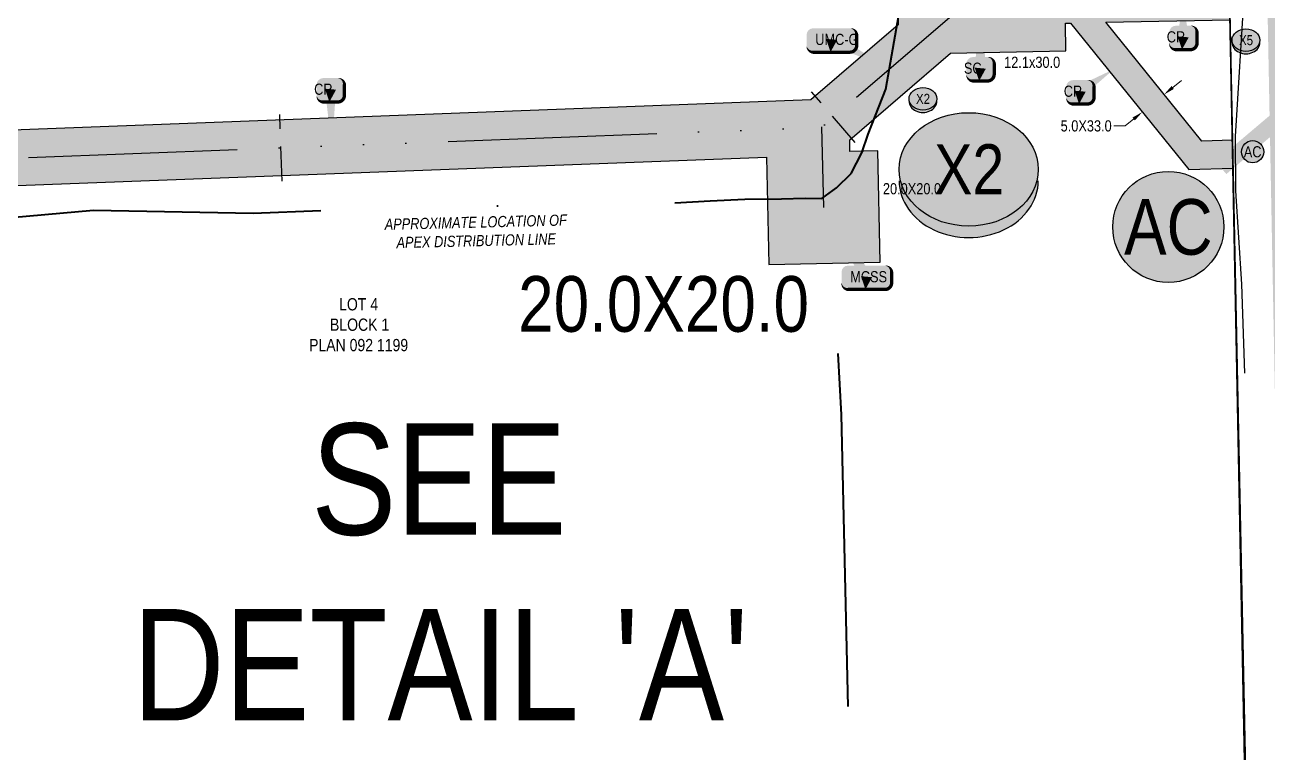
# Model space of a CAD drawing. Extents: x 88833 to 97610, y 5963373 to 5974710.
# Drawn here: x 90419.7 to 90643, y 5969584.3 to 5969715.2 of the extents above; entities that cross this region are included whole.
import ezdxf
from ezdxf.enums import TextEntityAlignment as Align

# ---------------------------------------------------------------- set-up
doc = ezdxf.new("R2010")
doc.units = 0
doc.header["$LTSCALE"] = 5
doc.header["$PDSIZE"] = 5
for name, pattern in [('COOP2', [10, 5, -1, 0, -1, 0, -1, 0, -1, 0, -1]), ('DASHDOT', [25.4, 12.7, -6.35, 0, -6.35]), ('foc-TIELINE', [1.875, 1.25, -0.625])]:
    doc.linetypes.add(name, pattern=pattern)
doc.layers.get('Defpoints').update_dxf_attribs({"color": 9})
for name, color, linetype, lineweight in [('AS-RECON EXISTING', 151, 'DASHDOT', 40), ('P-APEX RECON-TWS-T', 104, 'Continuous', 9), ('P-APEX RECON-TWS-T-1000', 104, 'Continuous', 9)]:
    doc.layers.add(name, color=color, linetype=linetype, lineweight=lineweight)
doc.layers.add('AS-RECON EXISTING-T-1000', color=7, linetype='Continuous', true_color=0x7abdff)
for name, color, linetype in [('AS-ROADS', 254, 'Continuous'), ('AS-TELEPHONE', 224, 'foc-TEL'), ('CG-NOTES', 7, 'Continuous'), ('CG-NOTES-1000', 7, 'Continuous'), ('DETAIL-T', 7, 'Continuous'), ('L-SEC', 7, 'Continuous'), ('L-TITLEDB', 4, 'Continuous'), ('L-TITLEDB-T-1000', 4, 'Continuous'), ('P-APEX RECON PAY ITEMS-1000', 240, 'Continuous'), ('P-APEX RECON-10m BUFFER', 51, 'COOP2'), ('P-APEX RECON-URBAN', 30, 'COOP2'), ('P-APEX RECON-WORK AREA', 104, 'Continuous'), ('P-BUFFER-PURPLE', 187, 'foc-TIELINE'), ('P-CROSSINGS', 250, 'Continuous'), ('P-CROSSINGS-1000', 250, 'Continuous')]:
    doc.layers.add(name, color=color, linetype=linetype)
doc.styles.add('1.8', font='ARIALN.TTF', dxfattribs={"height": 2})
doc.styles.add('100L', font='ARIALN.TTF', dxfattribs={"height": 10})
doc.styles.add('175L', font='ARIALN.TTF', dxfattribs={"height": 2})
doc.styles.add('80', font='ARIALN.TTF', dxfattribs={"height": 10})
doc.styles.add('Crossing', font='ARIALN.TTF', dxfattribs={"height": 10})
doc.styles.add('foc-LtypeFont', font='ARIALN.TTF', dxfattribs={"height": 7.35})
doc.linetypes.add('foc-TEL', pattern='A,2,-1,["T",foc-LtypeFont,S=0.2,R=0,X=-0.425,Y=-0.75],-1.24,8', length=12.24)
doc.dimstyles.new('Compass 1 000', dxfattribs={"dimtxt": 1.8, "dimasz": 2, "dimexe": 0.2, "dimexo": 0.0625, "dimgap": 0.5, "dimtad": 0, "dimtih": 1, "dimtoh": 1, "dimzin": 0, "dimdsep": 46, "dimtxsty": '1.8', "dimcen": 0.1, "dimse1": 1, "dimse2": 1, "dimclrd": 256, "dimclrt": 256, "dimaunit": 1, "dimadec": 4, "dimazin": 0, "dimtfac": 0.06, "dimtofl": 0, "dimtmove": 0, "dimatfit": 0, "dimfxl": 0.2, "dimtolj": 1, "dimtzin": 0, "dimlwd": -1, "dimarcsym": 0})

# ---------------------------------------------------------------- blocks, each defined once
blk = doc.blocks.new('*U571')
at = {"true_color": 0xffffa8}
h = blk.add_hatch(color=51, dxfattribs=at)
edge = h.paths.add_edge_path()
edge.add_line((-16.5, -11.5), (16.5, -11.5))
edge.add_arc((16.5, -5.5), 6, 270, 360)
edge.add_line((22.5, -5.5), (22.5, 4))
edge.add_arc((16.5, 4), 6, 0, 90)
edge.add_line((16.5, 10), (-16.5, 10))
edge.add_arc((-16.5, 4), 6, 90, 180)
edge.add_line((-22.5, 4), (-22.5, -5.5))
edge.add_arc((-16.5, -5.5), 6, 180, 270)
at = {"color": 240, "flags": 128}
for points in [[(-38.8, 62.1, 0, 10, 0), (0, 0, 5, 5, 0)], [(-1, -11.4, 0, 10, 0), (0, 0, 5, 5, 0)]]:
    blk.add_lwpolyline(points, format="xyseb", dxfattribs=at)
blk.add_lwpolyline([(-16.5, -11.5, 3, 3, 0), (16.5, -11.5, 3, 3, 0.414214), (22.5, -5.5, 3, 3, 0), (22.5, 4, 3, 0, 0.414214), (16.5, 10, 0, 0, 0), (-16.5, 10, 0, 0, 0.414214), (-22.5, 4, 0, 0, 0), (-22.5, -5.5, 0, 3, 0.414214)], format="xyseb", close=True, dxfattribs=at)
at = {"color": 4, "style": '80'}
blk.add_attdef('OTHER_001', (-14.7, -5), '', height=10, dxfattribs=at)
blk = doc.blocks.new('*D577')
at = {"layer": 'Defpoints', "color": 0, "transparency": 16777216}
for p in [(90624.47, 5969702.47), (90620.39, 5969699.56), (90620.58, 5969699.33)]:
    blk.add_point(p, dxfattribs=at)
at = {"layer": 'P-APEX RECON-TWS-T-1000', "transparency": 16777216}
for p, q in [((90625.83, 5969703.96), (90627.39, 5969705.21)), ((90617.28, 5969697.05), (90615.28, 5969697.05)), ((90618.83, 5969698.31), (90617.28, 5969697.05))]:
    blk.add_line(p, q, dxfattribs=at)
for points in [[(90625.62, 5969704.22), (90626.04, 5969703.7), (90624.28, 5969702.7)], [(90618.62, 5969698.56), (90619.04, 5969698.05), (90620.39, 5969699.56)]]:
    blk.add_solid(points, dxfattribs=at)
at = {"layer": 'P-APEX RECON-TWS-T-1000', "transparency": 16777216, "insert": (90610.29, 5969697.05), "char_height": 2, "attachment_point": 5, "style": '1.8'}
blk.add_mtext('\\A1;5.0X33.0', dxfattribs=at)
blk = doc.blocks.new('Access_Point')
h = blk.add_hatch(color=255)
h.dxf.hatch_style = 1
edge = h.paths.add_edge_path()
edge.add_arc((0, 0), 9.99, 0, 360)
at = {"color": 170}
blk.add_circle((0, 0), 9.99, dxfattribs=at)
at = {"color": 170, "style": '175L'}
blk.add_text('AC', height=10, dxfattribs=at).set_placement((0, 0), align=Align.MIDDLE_CENTER)
blk = doc.blocks.new('*U589')
at = {"true_color": 0xffffa8}
h = blk.add_hatch(color=51, dxfattribs=at)
edge = h.paths.add_edge_path()
edge.add_line((-6.5, -11.5), (6.5, -11.5))
edge.add_arc((6.5, -5.5), 6, 270, 360)
edge.add_line((12.5, -5.5), (12.5, 4))
edge.add_arc((6.5, 4), 6, 0, 90)
edge.add_line((6.5, 10), (-6.5, 10))
edge.add_arc((-6.5, 4), 6, 90, 180)
edge.add_line((-12.5, 4), (-12.5, -5.5))
edge.add_arc((-6.5, -5.5), 6, 180, 270)
at = {"color": 240, "flags": 128}
for points in [[(0.9, 63.9, 0, 10, 0), (0, 0, 5, 5, 0)], [(-1, -11.4, 0, 10, 0), (0, 0, 5, 5, 0)]]:
    blk.add_lwpolyline(points, format="xyseb", dxfattribs=at)
blk.add_lwpolyline([(-6.5, -11.5, 3, 3, 0), (6.5, -11.5, 3, 3, 0.414214), (12.5, -5.5, 3, 3, 0), (12.5, 4, 3, 0, 0.414214), (6.5, 10, 0, 0, 0), (-6.5, 10, 0, 0, 0.414214), (-12.5, 4, 0, 0, 0), (-12.5, -5.5, 0, 3, 0.414214)], format="xyseb", close=True, dxfattribs=at)
at = {"color": 4, "style": '80'}
blk.add_attdef('OTHER_001', (-14.7, -5), '', height=10, dxfattribs=at)
blk = doc.blocks.new('*U591')
at = {"true_color": 0xffffa8}
h = blk.add_hatch(color=51, dxfattribs=at)
edge = h.paths.add_edge_path()
edge.add_line((-16.5, -11.5), (16.5, -11.5))
edge.add_arc((16.5, -5.5), 6, 270, 360)
edge.add_line((22.5, -5.5), (22.5, 4))
edge.add_arc((16.5, 4), 6, 0, 90)
edge.add_line((16.5, 10), (-16.5, 10))
edge.add_arc((-16.5, 4), 6, 90, 180)
edge.add_line((-22.5, 4), (-22.5, -5.5))
edge.add_arc((-16.5, -5.5), 6, 180, 270)
at = {"color": 240, "flags": 128}
blk.add_lwpolyline([(-16.5, -11.5, 3, 3, 0), (16.5, -11.5, 3, 3, 0.414214), (22.5, -5.5, 3, 3, 0), (22.5, 4, 3, 0, 0.414214), (16.5, 10, 0, 0, 0), (-16.5, 10, 0, 0, 0.414214), (-22.5, 4, 0, 0, 0), (-22.5, -5.5, 0, 3, 0.414214)], format="xyseb", close=True, dxfattribs=at)
for points in [[(-1, -11.4, 0, 10, 0), (0, 0, 5, 5, 0)], [(50.8, -25.7, 0, 10, 0), (0, 0, 5, 5, 0)]]:
    blk.add_lwpolyline(points, format="xyseb", dxfattribs=at)
at = {"color": 4, "style": '80'}
blk.add_attdef('OTHER_001', (-14.7, -5), '', height=10, dxfattribs=at)
blk = doc.blocks.new('*U592')
at = {"true_color": 0xffffa8}
h = blk.add_hatch(color=51, dxfattribs=at)
edge = h.paths.add_edge_path()
edge.add_line((-6.5, -11.5), (6.5, -11.5))
edge.add_arc((6.5, -5.5), 6, 270, 360)
edge.add_line((12.5, -5.5), (12.5, 4))
edge.add_arc((6.5, 4), 6, 0, 90)
edge.add_line((6.5, 10), (-6.5, 10))
edge.add_arc((-6.5, 4), 6, 90, 180)
edge.add_line((-12.5, 4), (-12.5, -5.5))
edge.add_arc((-6.5, -5.5), 6, 180, 270)
at = {"color": 240, "flags": 128}
blk.add_lwpolyline([(-6.5, -11.5, 3, 3, 0), (6.5, -11.5, 3, 3, 0.414214), (12.5, -5.5, 3, 3, 0), (12.5, 4, 3, 0, 0.414214), (6.5, 10, 0, 0, 0), (-6.5, 10, 0, 0, 0.414214), (-12.5, 4, 0, 0, 0), (-12.5, -5.5, 0, 3, 0.414214)], format="xyseb", close=True, dxfattribs=at)
for points in [[(-1, -11.4, 0, 10, 0), (0, 0, 5, 5, 0)], [(1.2, -52.6, 0, 10, 0), (0, 0, 5, 5, 0)]]:
    blk.add_lwpolyline(points, format="xyseb", dxfattribs=at)
at = {"color": 4, "style": '80'}
blk.add_attdef('OTHER_001', (-14.7, -5), '', height=10, dxfattribs=at)
blk = doc.blocks.new('*U594')
at = {"true_color": 0xffffa8}
h = blk.add_hatch(color=51, dxfattribs=at)
edge = h.paths.add_edge_path()
edge.add_line((-6.5, -11.5), (6.5, -11.5))
edge.add_arc((6.5, -5.5), 6, 270, 360)
edge.add_line((12.5, -5.5), (12.5, 4))
edge.add_arc((6.5, 4), 6, 0, 90)
edge.add_line((6.5, 10), (-6.5, 10))
edge.add_arc((-6.5, 4), 6, 90, 180)
edge.add_line((-12.5, 4), (-12.5, -5.5))
edge.add_arc((-6.5, -5.5), 6, 180, 270)
at = {"color": 240, "flags": 128}
for points in [[(30.3, 19.8, 0, 10, 0), (0, 0, 5, 5, 0)], [(-1, -11.4, 0, 10, 0), (0, 0, 5, 5, 0)]]:
    blk.add_lwpolyline(points, format="xyseb", dxfattribs=at)
blk.add_lwpolyline([(-6.5, -11.5, 3, 3, 0), (6.5, -11.5, 3, 3, 0.414214), (12.5, -5.5, 3, 3, 0), (12.5, 4, 3, 0, 0.414214), (6.5, 10, 0, 0, 0), (-6.5, 10, 0, 0, 0.414214), (-12.5, 4, 0, 0, 0), (-12.5, -5.5, 0, 3, 0.414214)], format="xyseb", close=True, dxfattribs=at)
at = {"color": 4, "style": '80'}
blk.add_attdef('OTHER_001', (-14.7, -5), '', height=10, dxfattribs=at)
blk = doc.blocks.new('xing2')
h = blk.add_hatch(color=50)
h.dxf.hatch_style = 1
edge = h.paths.add_edge_path()
edge.add_ellipse((0, 0), major_axis=(-12.5, 0), ratio=0.816297, start_angle=0, end_angle=360)
h = blk.add_hatch(color=250)
h.dxf.hatch_style = 1
edge = h.paths.add_edge_path()
edge.add_ellipse((0, -2.05), major_axis=(-12.5, 0), ratio=0.816297, start_angle=0, end_angle=180)
edge.add_line((12.5, -2.05), (12.5, 0))
edge.add_ellipse((0, 0), major_axis=(-12.5, 0), ratio=0.816297, start_angle=0, end_angle=180, ccw=False)
edge.add_line((-12.5, 0), (-12.5, -2.05))
at = {"color": 250}
blk.add_ellipse((0, 0), major_axis=(-12.5, 0), ratio=0.816297, dxfattribs=at)
blk.add_ellipse((0, -2.05), major_axis=(-12.5, 0), ratio=0.816297, start_param=0, end_param=3.141593, dxfattribs=at)
at = {"color": 250, "style": 'Crossing'}
blk.add_attdef('CROSSING', text='', height=9, dxfattribs=at).set_placement((0.09, 0.02), align=Align.MIDDLE_CENTER)
at = {"color": 250, "style": 'Crossing', "flags": 1}
for tag, p in [('OWNER', (0.09, -12.49)), ('DESCRIPTION', (0.09, -25.77)), ('LOCATION', (0.09, -39.3)), ('DWG_REF', (0.09, -52.84))]:
    blk.add_attdef(tag, text='', height=9, dxfattribs=at).set_placement(p, align=Align.MIDDLE_CENTER)
blk = doc.blocks.new('*U1153')
at = {"true_color": 0xffffa8}
h = blk.add_hatch(color=51, dxfattribs=at)
edge = h.paths.add_edge_path()
edge.add_line((-6.5, -11.5), (6.5, -11.5))
edge.add_arc((6.5, -5.5), 6, 270, 360)
edge.add_line((12.5, -5.5), (12.5, 4))
edge.add_arc((6.5, 4), 6, 0, 90)
edge.add_line((6.5, 10), (-6.5, 10))
edge.add_arc((-6.5, 4), 6, 90, 180)
edge.add_line((-12.5, 4), (-12.5, -5.5))
edge.add_arc((-6.5, -5.5), 6, 180, 270)
at = {"color": 240, "flags": 128}
for points in [[(-0.1, 32.8, 0, 10, 0), (0, 0, 5, 5, 0)], [(-1, -11.4, 0, 10, 0), (0, 0, 5, 5, 0)]]:
    blk.add_lwpolyline(points, format="xyseb", dxfattribs=at)
blk.add_lwpolyline([(-6.5, -11.5, 3, 3, 0), (6.5, -11.5, 3, 3, 0.414214), (12.5, -5.5, 3, 3, 0), (12.5, 4, 3, 0, 0.414214), (6.5, 10, 0, 0, 0), (-6.5, 10, 0, 0, 0.414214), (-12.5, 4, 0, 0, 0), (-12.5, -5.5, 0, 3, 0.414214)], format="xyseb", close=True, dxfattribs=at)
at = {"color": 4, "style": '80'}
blk.add_attdef('OTHER_001', (-14.7, -5), '', height=10, dxfattribs=at)

msp = doc.modelspace()

# ---------------------------------------------------------------- hatches: boundary and pattern name
at = {"layer": 'P-APEX RECON-10m BUFFER', "transparency": 33554687}
h = msp.add_hatch(color=256, dxfattribs=at)
h.dxf.hatch_style = 1
h.paths.add_polyline_path([(90636.118, 5969716.143), (90635.973, 5969723.181), (90576.416, 5969722.032), (90576.556, 5969715.251), (90560.841, 5969701.74), (90357.493, 5969694.02), (90234.532, 5969682.71), (90234.726, 5969672.694), (90358.141, 5969684.046), (90552.899, 5969691.439), (90553.313, 5969672.166), (90573.308, 5969672.596), (90572.879, 5969692.591), (90567.876, 5969692.484), (90567.831, 5969694.572), (90585.903, 5969710.109), (90606.66, 5969710.538), (90606.557, 5969715.532), (90607.482, 5969715.551), (90628.72, 5969689.241), (90636.667, 5969689.487), (90636.564, 5969694.482), (90631.048, 5969694.312), (90613.797, 5969715.682)])

# ---------------------------------------------------------------- linework, layer by layer
at = {"layer": 'AS-RECON EXISTING', "flags": 128}
for points in [[(90028.876, 5969657.164), (90028.944, 5969657.163), (90032.716, 5969657.513), (90038.728, 5969657.753), (90059.524, 5969658.865), (90075.527, 5969660.024), (90091.111, 5969661.041), (90107.484, 5969661.841), (90124.011, 5969662.84), (90162.413, 5969665.391), (90197.288, 5969667.505), (90235.029, 5969669.842), (90257.037, 5969670.604), (90302.5, 5969672.116), (90328.188, 5969674.735), (90348.721, 5969675.656), (90379.154, 5969678.078), (90403.892, 5969679.392), (90432.023, 5969681.905), (90460.695, 5969681.391), (90478.526, 5969682.058), (90501.7, 5969682.676), (90528.249, 5969682.76), (90542.781, 5969683.597), (90548.968, 5969683.871), (90555.604, 5969683.95), (90559.855, 5969684.064), (90562.819, 5969684.03), (90565.447, 5969685.95), (90568.115, 5969688.533), (90570.027, 5969692.191), (90571.122, 5969695.553), (90574.295, 5969703.686), (90576.644, 5969717.016), (90576.197, 5969736.278), (90576.239, 5969765.544), (90575.583, 5969775.6), (90574.311, 5969786.53), (90571.981, 5969788.851), (90565.734, 5969789.577), (90555.123, 5969792.189), (90547.424, 5969795.401), (90543.755, 5969796.97), (90537.448, 5969799.708), (90532.703, 5969801.723), (90532.742, 5969801.69), (90525.203, 5969803.21), (90521.896, 5969803.541)], [(90573.138, 5968957.258), (90572.018, 5968992.399), (90571.755, 5969023.309), (90571.079, 5969072.667), (90571.05, 5969150.139), (90570.535, 5969223.996), (90569.82, 5969297.082), (90568.428, 5969383.674), (90568.227, 5969478.374), (90567.847, 5969579.653), (90566.351, 5969645.148), (90565.618, 5969658.123), (90563.331, 5969681.602), (90562.819, 5969684.03)]]:
    msp.add_lwpolyline(points, dxfattribs=at)
at = {"layer": 'AS-ROADS', "flags": 128}
for points, const_width in [([(90625.962, 5970779.087), (90660.953, 5968959.099)], 7), ([(90634.495, 5969689.546), (90646.711, 5969699.889)], 2.998)]:
    msp.add_lwpolyline(points, dxfattribs=dict(at, const_width=const_width))
at = {"layer": 'AS-TELEPHONE', "flags": 128}
msp.add_lwpolyline([(90639.648, 5969783.412), (90640.386, 5969757.417), (90638.958, 5969734.792), (90638.658, 5969721.312), (90637.071, 5969695.151), (90637.127, 5969685.365), (90638.176, 5969668.627), (90638.746, 5969652.643)], dxfattribs=at)
at = {"layer": 'L-SEC', "flags": 128}
msp.add_lwpolyline([(90633.16, 5969859.897), (90649.709, 5969055.684)], dxfattribs=at)
at = {"layer": 'L-TITLEDB', "flags": 128}
msp.add_lwpolyline([(90231.251, 5969852.026), (90246.831, 5969048.137), (90524.412, 5969053.337), (90649.709, 5969055.684), (90641.162, 5969457.919), (90635.973, 5969723.181), (90443.845, 5969719.475), (90441.224, 5969856.138)], close=True, dxfattribs=at)
at = {"layer": 'P-APEX RECON-URBAN', "ltscale": 1.5, "flags": 128}
for points in [[(89862.314, 5969420.078), (89867.21, 5969428.525), (89870.142, 5969432.838), (89871.234, 5969440.262), (89870.986, 5969451.312), (89869.214, 5969465.882), (89874.382, 5969505.038), (89878.807, 5969544.864), (89884.151, 5969585.191), (89892.206, 5969617.101), (89902.642, 5969647.039), (89920.512, 5969655.252), (90029.926, 5969662.38), (90138.481, 5969668.858), (90357.817, 5969689.033), (90562.775, 5969696.814), (90589.96, 5969720.186), (90720.273, 5969722.879), (90776.006, 5969735.867), (91186.503, 5969696.002), (91462.207, 5969691.78), (92125.726, 5969704.862), (92128.773, 5969486.17), (92217.364, 5969300.618), (92221.268, 5969073.304), (93093.277, 5969087.636), (93106.741, 5968355.069), (93124.698, 5968305.644), (93129.217, 5968093.237), (93161.833, 5968029.817), (93132.245, 5967948.401), (93140.258, 5967559.937), (93144.056, 5967553.379), (93150.54, 5967550.023), (93471.989, 5967554.975), (93537.11, 5967530.142), (93807.323, 5967535.904), (93870.968, 5967527.576), (94192.337, 5967535.661), (94197.923, 5967257.788), (94078.168, 5967114.695), (94085.554, 5966738.872), (94086.156, 5966675.15), (93941.517, 5966671.159), (93944.01, 5966553.478), (93958.044, 5965888.32), (93972.598, 5965166.717), (93975.555, 5965146.731), (93977.138, 5965068.998), (93975.008, 5965048.86), (93989.037, 5964391.951), (94052.05, 5964393.271), (94345.155, 5964399.496), (94346.843, 5964325.417), (94351.149, 5964301.36), (94401.947, 5964302.5), (94446.672, 5964297.431), (95465.604, 5964319.323)], [(90562.784, 5969696.881), (90563.096, 5969682.379)]]:
    msp.add_lwpolyline(points, dxfattribs=at)
at = {"layer": 'P-APEX RECON-WORK AREA', "flags": 128}
msp.add_lwpolyline([(90636.118, 5969716.143), (90635.973, 5969723.181), (90576.416, 5969722.032), (90576.556, 5969715.251), (90560.841, 5969701.74), (90357.493, 5969694.02), (90234.532, 5969682.71), (90234.726, 5969672.694), (90358.141, 5969684.046), (90552.899, 5969691.439), (90553.313, 5969672.166), (90573.308, 5969672.596), (90572.879, 5969692.591), (90567.876, 5969692.484), (90567.831, 5969694.572), (90585.903, 5969710.109), (90606.66, 5969710.538), (90606.557, 5969715.532), (90607.482, 5969715.551), (90628.72, 5969689.241), (90636.667, 5969689.487), (90636.564, 5969694.482), (90631.048, 5969694.312), (90613.797, 5969715.682)], close=True, dxfattribs=at)
at = {"layer": 'P-BUFFER-PURPLE'}
for p, q in [((90568.792, 5969694.081), (90560.975, 5969703.173)), ((90465.933, 5969687.138), (90465.478, 5969699.12))]:
    msp.add_line(p, q, dxfattribs=at)

# ---------------------------------------------------------------- block references
at = {"layer": 'CG-NOTES', "xscale": 0.9992045070000001, "yscale": 0.9992045070000001, "zscale": 0.9992045070000001}
msp.add_blockref('Access_Point', (90625.045, 5969678.905), dxfattribs=at)
at = {"layer": 'CG-NOTES-1000', "xscale": 0.1998409014, "yscale": 0.1998409014, "zscale": 0.1998409014}
msp.add_blockref('Access_Point', (90640.189, 5969692.411), dxfattribs=at)
at = {"layer": 'P-APEX RECON PAY ITEMS-1000', "xscale": 0.2, "yscale": 0.2, "zscale": 0.2}
for name, p, values in [('*U589', (90591.276, 5969707.436), {'OTHER_001': 'SC'}), ('*U1153', (90627.705, 5969713.063), {'OTHER_001': 'CR'}), ('*U591', (90564.584, 5969712.608), {'OTHER_001': 'UMC-G'}), ('*U594', (90609.215, 5969703.294), {'OTHER_001': 'CR'}), ('*U592', (90474.593, 5969703.655), {'OTHER_001': 'CR'}), ('*U571', (90570.855, 5969669.962), {'OTHER_001': 'MCSS'})]:
    msp.add_blockref(name, p, dxfattribs=at).add_auto_attribs(values)
at = {"layer": 'P-CROSSINGS', "xscale": 0.9992045070000001, "yscale": 0.9992045070000001, "zscale": 0.9992045070000001}
msp.add_blockref('xing2', (90589.202, 5969689.243), dxfattribs=at).add_auto_attribs({'CROSSING': 'X2'})
at = {"layer": 'P-CROSSINGS-1000', "xscale": 0.1998409014, "yscale": 0.1998409014, "zscale": 0.1998409014}
for p, values in [((90638.986, 5969712.467), {'CROSSING': 'X5'}), ((90580.98, 5969701.917), {'CROSSING': 'X2'})]:
    msp.add_blockref('xing2', p, dxfattribs=at).add_auto_attribs(values)

# ---------------------------------------------------------------- texts
at = {"layer": 'AS-RECON EXISTING-T-1000', "linetype": 'Continuous', "insert": (90484.27, 5969680.36), "char_height": 2, "attachment_point": 1, "rotation": 1.39489, "style": '100L'}
msp.add_mtext_dynamic_manual_height_columns('\\pi0.023077;{\\fArial Narrow|b0|i1|c0|p34;APPROXIMATE LOCATION OF\\P\\pi2.0661;APEX DISTRIBUTION LINE}', width=32.87699, gutter_width=50, heights=[0], dxfattribs=at)
at = {"layer": 'DETAIL-T', "color": 3, "insert": (90438.022, 5969643.588), "char_height": 20, "attachment_point": 1, "style": '175L'}
msp.add_mtext_dynamic_manual_height_columns("\\pi33.111;SEE\\P\\pi1.0032;DETAIL 'A'", width=109.79621, gutter_width=55, heights=[0], dxfattribs=at)
at = {"layer": 'L-TITLEDB-T-1000', "insert": (90470.629, 5969666.107), "char_height": 2.2, "attachment_point": 1, "style": '100L'}
msp.add_mtext_dynamic_manual_height_columns('\\pi5.5083;LOT 4\\P\\pi3.862;BLOCK 1\\P\\pi0.11484;PLAN 092 1199', width=17.71713, gutter_width=55, heights=[0], dxfattribs=at)
at = {"layer": 'P-APEX RECON-TWS-T', "insert": (90508.292, 5969670.067), "char_height": 10, "attachment_point": 1, "style": '175L'}
msp.add_mtext_dynamic_manual_height_columns('20.0X20.0', width=49.86126, gutter_width=100, heights=[0], dxfattribs=at)
at = {"layer": 'P-APEX RECON-TWS-T-1000', "char_height": 2, "attachment_point": 1, "style": '175L'}
for s, insert in [('12.1x30.0', (90595.562, 5969709.495)), ('20.0X20.0', (90573.791, 5969686.77))]:
    msp.add_mtext_dynamic_manual_height_columns(s, width=9.98019, gutter_width=100, heights=[0], dxfattribs=dict(at, insert=insert))

# ---------------------------------------------------------------- dimensions: what is measured, and where the dimension line sits
at = {"layer": 'P-APEX RECON-TWS-T-1000'}
dim = msp.add_aligned_dim(p1=(90624.466, 5969702.466), p2=(90620.578, 5969699.328), distance=-0.301, text='5.0X33.0', dimstyle='Compass 1 000', dxfattribs=at)
dim.commit()
dim.dimension.update_dxf_attribs({"geometry": '*D577', "text_midpoint": (90610.293, 5969697.049)})

doc.saveas('drawing.dxf')
